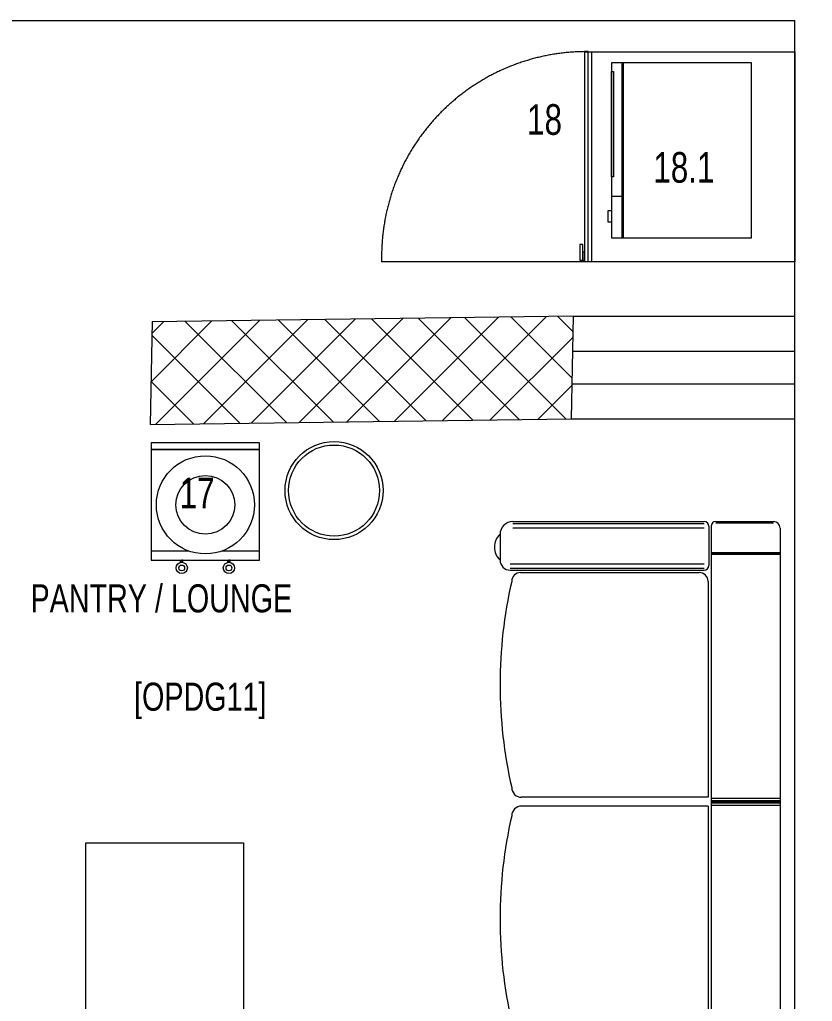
# Model space of a CAD drawing. Header units: millimetres. Extents: x -160614 to 59925, y -157025 to 0.
# Drawn here: x -134473 to -132209, y -110543 to -107740 of the extents above; entities that cross this region are included whole.
import ezdxf

# ---------------------------------------------------------------- set-up
doc = ezdxf.new("R2010")
doc.units = ezdxf.units.MM
doc.header["$LTSCALE"] = 8
doc.linetypes.add('DASHED', pattern=[19.05, 12.7, -6.35])
doc.layers.get('0').update_dxf_attribs({"color": 9, "lineweight": 5})
for name, color, linetype, lineweight in [('72_EGR_BASE_TEXT', 9, 'Continuous', 5), ('72_EGR_EQP_TAG', 9, 'Continuous', 5), ('C-HYDR-CTCH', 9, 'Continuous', 5), ('Hatch', 9, 'Continuous', 5), ('LOADING', 9, 'Continuous', 5), ('Structure', 9, 'Continuous', 5), ('Walls', 9, 'Continuous', 5)]:
    doc.layers.add(name, color=color, linetype=linetype, lineweight=lineweight)
doc.layers.get('0').off()
doc.layers.get('0').freeze()
doc.styles.add('X3G_ENTITY_257CFD', font='swisscl.ttf', dxfattribs={"height": 200})
doc.styles.add('X3G_ENTITY_258732', font='swisscl.ttf', dxfattribs={"height": 200})
doc.styles.add('X3G_ENTITY_258862', font='swisscl.ttf', dxfattribs={"height": 200})

# ---------------------------------------------------------------- blocks, each defined once
blk = doc.blocks.new('A$C47696aed')
at = {"layer": 'Hatch'}
h = blk.add_hatch(dxfattribs=at)
h.set_pattern_fill('ANSI37', color=256, scale=30)
h.paths.add_polyline_path([(50952.7, 21917.9), (50348.7, 21909.7), (50352.6, 21621.3), (50956.6, 21629.5)])
h.paths.add_polyline_path([(43791.9, 21910.1), (43208.4, 21904.7), (43188.5, 21613.3), (43772, 21618.7)])
h.paths.add_polyline_path([(29414.9, 21902.8), (28815.8, 21898.7), (28810.1, 21605.6), (29409.2, 21609.7)])
h.paths.add_polyline_path([(36600.2, 21904.9), (35999, 21897.4), (35990.7, 21611.8), (36591.9, 21619.3)])
h.paths.add_polyline_path([(22195.7, 21912), (21589.3, 21890.2), (21603.8, 21597.6), (22210.2, 21619.5)])
h.paths.add_polyline_path([(15459.1, 21901.7), (14237.2, 21925.6), (14230.7, 21629.5), (15452.7, 21605.5)])
h.paths.add_polyline_path([(15473.2, 14701.6), (14258.2, 14685.8), (14244.7, 14393.4), (15459.7, 14409.1)])
h.paths.add_polyline_path([(15447.1, 7508.4), (14244, 7492.4), (14238.3, 7199.4), (15441.4, 7215.3)])
h.paths.add_polyline_path([(15465.6, 309.7), (14269, 298.3), (14271.8, 3.8), (15468.5, 15.2)])
h.paths.add_polyline_path([(7830.6, 311.8), (7227.1, 308.1), (7237.7, 22.6), (7841.3, 26.3)])
h.paths.add_polyline_path([(7815.2, 7509.8), (7218.4, 7511.4), (7218.2, 7210.2), (7815.1, 7208.6)])
h.paths.add_polyline_path([(7825.1, 14699.4), (7205.8, 14700.6), (7195.2, 14397.6), (7814.5, 14396.4)])
h.paths.add_polyline_path([(7801.7, 21878.7), (7201.1, 21893.2), (7197.5, 21603.6), (7798.1, 21589.1)])
h.paths.add_polyline_path([(602.6, 21876.9), (0, 21899.6), (1.9, 21611.2), (604.5, 21588.5)])
h.paths.add_polyline_path([(610.4, 7498.6), (8.3, 7491.6), (11.7, 7200), (613.7, 7206.9)])
h.paths.add_polyline_path([(627.9, 303.9), (29.5, 302.9), (34.3, 2.3), (632.7, 3.3)])
h.paths.add_polyline_path([(22214.6, 317.2), (21608.9, 304.3), (21614.6, 3.1), (22220.3, 16)])
h.paths.add_polyline_path([(22208.1, 7509.7), (21613.7, 7492.1), (21615.8, 7195.5), (22210.2, 7213.1)])
h.paths.add_polyline_path([(22199.3, 14717.7), (21600.4, 14710), (21604.4, 14409.9), (22203.4, 14417.6)])
h.paths.add_polyline_path([(29399.7, 14702.4), (28797.7, 14707.1), (28802, 14415), (29403.9, 14410.3)])
h.paths.add_polyline_path([(29403.4, 7519.8), (28799.6, 7502.2), (28813, 7202.1), (29413.1, 7223.2)])
h.paths.add_polyline_path([(29419.5, 303.8), (28815.7, 310.4), (28813.3, 24.7), (29417.2, 18.1)])
h.paths.add_polyline_path([(36618, 314.2), (36020.7, 299.7), (36029.7, 0), (36627, 14.6)])
h.paths.add_polyline_path([(36610.7, 7502.6), (36009.5, 7504.5), (36010.6, 7207.3), (36611.9, 7205.4)])
h.paths.add_polyline_path([(36574.3, 14706.4), (35993.4, 14711.1), (36013.1, 14421.3), (36594, 14416.6)])
h.paths.add_polyline_path([(43777.6, 14705.7), (43180, 14719.4), (43182, 14427.5), (43779.6, 14413.8)])
h.paths.add_polyline_path([(43778.6, 7507.1), (43210.2, 7499.5), (43212, 7205.4), (43780.5, 7213)])
h.paths.add_polyline_path([(43815.7, 310), (43210.4, 307.3), (43211.8, 2.8), (43817, 5.4)])
h.paths.add_polyline_path([(50989.9, 309.5), (50401.9, 325.5), (50388.7, 18.3), (50976.7, 2.3)])
h.paths.add_polyline_path([(50974.1, 7508.9), (50370.9, 7510), (50368.9, 7213.4), (50972.2, 7212.3)])
at = {"layer": 'C-HYDR-CTCH', "color": 4, "elevation": 301952, "flags": 128}
blk.add_lwpolyline([(14244.1, 7493.3), (14238.3, 7199.4), (15441.4, 7215.3), (15447.1, 7508.4), (14243.5, 7492.4)], dxfattribs=at)
blk = doc.blocks.new('ME19011A-P')
for p, q in [((-0.425, 0), (0.425, 0)), ((-0.425, 0), (-0.425, -0.015)), ((0.425, 0), (0.425, -0.015)), ((-0.425, -0.015), (0.425, -0.015)), ((-0.3675, -0.0198), (-0.2325, -0.0198)), ((-0.3675, -0.0198), (-0.3675, -0.0399)), ((-0.36, -0.015), (-0.36, -0.0198)), ((-0.24, -0.015), (-0.24, -0.0198)), ((-0.2325, -0.0198), (-0.2325, -0.0399)), ((-0.15, -0.015), (-0.15, -0.04)), ((-0.15, -0.025), (0, -0.025)), ((0, -0.015), (0, -0.04)), ((0.1, -0.015), (0.1, -0.045)), ((0.2, -0.045), (0.2, -0.015)), ((0.2818, -0.015), (0.2484, -0.015)), ((0.2484, -0.0243), (0.2484, -0.015)), ((0.2818, -0.0243), (0.2484, -0.0243)), ((0.2818, -0.0243), (0.2818, -0.015)), ((0.3211, -0.015), (0.2877, -0.015)), ((0.2877, -0.015), (0.2877, -0.0531)), ((0.3211, -0.0243), (0.2877, -0.0243)), ((0.3211, -0.0531), (0.3211, -0.015)), ((0.3623, -0.015), (0.3289, -0.015)), ((0.3289, -0.015), (0.3289, -0.0531)), ((0.3623, -0.0243), (0.3289, -0.0243)), ((0.3623, -0.0531), (0.3623, -0.015)), ((0.3682, -0.0243), (0.3682, -0.015)), ((0.3682, -0.015), (0.4016, -0.015)), ((0.3682, -0.0243), (0.4016, -0.0243)), ((0.4016, -0.0243), (0.4016, -0.015)), ((-0.3675, -0.0399), (-0.2325, -0.0399)), ((-0.15, -0.04), (-0.1187, -0.04)), ((-0.0887, -0.04), (-0.0637, -0.04)), ((-0.0606, -0.0371), (-0.0787, -0.0432)), ((-0.0787, -0.0432), (-0.077, -0.0497)), ((-0.0582, -0.046), (-0.077, -0.0497)), ((-0.0402, -0.0312), (-0.0496, -0.0337)), ((-0.047, -0.0434), (-0.0376, -0.0409)), ((-0.0376, -0.0409), (-0.0402, -0.0312)), ((-0.0379, -0.04), (0, -0.04)), ((0.1, -0.035), (0.2, -0.035)), ((0.1, -0.045), (0.2, -0.045)), ((0.2877, -0.0531), (0.3211, -0.0531)), ((0.3289, -0.0531), (0.3623, -0.0531))]:
    blk.add_line(p, q)
at = {"const_width": 0.000601}
for points in [[(0.3044, -0.0531, -0.184574), (0.2977, -0.0636, -1.44364), (0.2961, -0.0581, -0.837915), (0.2969, -0.0664, -0.30536), (0.2839, -0.062, -1.584726), (0.2894, -0.0609, -0.253153), (0.2827, -0.0684, -0.874198), (0.2775, -0.0585, -0.915253), (0.2791, -0.0658, -0.223821), (0.2683, -0.0644, -1.703343), (0.272, -0.0597, -0.588962), (0.2621, -0.068, -0.717795), (0.2625, -0.0581, -0.983104), (0.2645, -0.0644, -0.326362), (0.2534, -0.0609, -0.758716), (0.2609, -0.0514, -0.906186), (0.2593, -0.0565, -0.189488), (0.2526, -0.0522, -0.7948), (0.2613, -0.0423, -1.223996), (0.2574, -0.047, -0.072149), (0.2534, -0.0403, -0.645886), (0.2609, -0.0324, -1.366917), (0.2574, -0.0371, -0.078415), (0.2542, -0.0308, -0.723006), (0.2613, -0.0256, -1.105484), (0.2582, -0.0292, -0.221197), (0.2566, -0.0243, -0.221197)], [(0.3456, -0.0531, 0.184574), (0.3523, -0.0636, 1.44364), (0.3539, -0.0581, 0.837915), (0.3531, -0.0664, 0.30536), (0.3661, -0.062, 1.584726), (0.3606, -0.0609, 0.253153), (0.3673, -0.0684, 0.874198), (0.3725, -0.0585, 0.915253), (0.3709, -0.0658, 0.223821), (0.3817, -0.0644, 1.703343), (0.378, -0.0597, 0.588962), (0.3879, -0.068, 0.717795), (0.3875, -0.0581, 0.983104), (0.3855, -0.0644, 0.326362), (0.3966, -0.0609, 0.758716), (0.3891, -0.0514, 0.906186), (0.3907, -0.0565, 0.189488), (0.3974, -0.0522, 0.7948), (0.3887, -0.0423, 1.223996), (0.3926, -0.047, 0.072149), (0.3966, -0.0403, 0.645886), (0.3891, -0.0324, 1.366917), (0.3926, -0.0371, 0.078415), (0.3958, -0.0308, 0.723006), (0.3887, -0.0256, 1.105484), (0.3918, -0.0292, 0.221197), (0.3934, -0.0243, 0.221197)]]:
    blk.add_lwpolyline(points, format="xyb", dxfattribs=at)
blk.add_lwpolyline([(-0.1187, -0.0482), (-0.0887, -0.0482), (-0.0887, -0.0382), (-0.1187, -0.0382)], close=True)
blk.add_circle((-0.0537, -0.04), 0.0075)
for centre, radius, start, end in [((-0.1037, -0.04), 0.01, 10.4593, 169.5407), ((-0.1037, -0.04), 0.0075, 14.0075, 165.9925), ((-0.0537, -0.04), 0.01, 45, 180)]:
    blk.add_arc(centre, radius, start, end)
blk = doc.blocks.new('M.44.57.64')
at = {"layer": 'LOADING', "xscale": 1000.000000000002, "yscale": 1000.000000000002, "zscale": 1000.000000000002, "rotation": 225.9999036123427}
blk.add_blockref('ME19011A-P', (-80806.9, 16720.7), dxfattribs=at)
blk = doc.blocks.new('WATER DISPENSER1')
at = {"layer": 'LOADING'}
for p, q in [((39.296, -0.3448), (39.1904, -0.3448)), ((39.5004, -0.3448), (39.3949, -0.3448))]:
    blk.add_line(p, q, dxfattribs=at)
blk.add_lwpolyline([(39.5004, -0.6333), (39.5004, -0.3183), (39.1904, -0.3183), (39.1904, -0.6333), (39.5004, -0.6333)], dxfattribs=at)
for points in [[(39.2749, -0.3183), (39.278, -0.3183), (39.278, -0.3118), (39.2749, -0.3118)], [(39.281, -0.3183), (39.278, -0.3183), (39.278, -0.3118), (39.281, -0.3118)], [(39.4098, -0.3183), (39.4129, -0.3183), (39.4129, -0.3118), (39.4098, -0.3118)], [(39.416, -0.3183), (39.4129, -0.3183), (39.4129, -0.3118), (39.416, -0.3118)], [(39.5004, -0.6333), (39.1904, -0.6333), (39.1904, -0.6529), (39.5004, -0.6529)]]:
    blk.add_lwpolyline(points, close=True, dxfattribs=at)
for centre, radius in [((39.278, -0.2956), 0.0161), ((39.4129, -0.2956), 0.0161), ((39.278, -0.2956), 0.00834), ((39.4129, -0.2956), 0.00834), ((39.3454, -0.4758), 0.14), ((39.3454, -0.4758), 0.084)]:
    blk.add_circle(centre, radius, dxfattribs=at)
blk = doc.blocks.new('MICROWAVE')
at = {"layer": 'LOADING'}
for p, q in [((35.6435, -3.5463), (35.6435, -3.9463)), ((36.1435, -3.5463), (35.6435, -3.5463)), ((35.6883, -3.5368), (35.7218, -3.5368)), ((35.6883, -3.5463), (35.6883, -3.5368)), ((35.7218, -3.5463), (35.6883, -3.5463)), ((35.7218, -3.5368), (35.7218, -3.5463)), ((35.7624, -3.5463), (35.7624, -3.5771)), ((35.818, -3.5463), (36.1181, -3.5463)), ((35.818, -3.5523), (35.818, -3.5463)), ((36.1181, -3.5523), (35.818, -3.5523)), ((36.1181, -3.5463), (36.1181, -3.5523)), ((36.1435, -3.9463), (36.1435, -3.5463)), ((35.6435, -3.5771), (36.1435, -3.5771)), ((35.6435, -3.5783), (36.1435, -3.5783)), ((35.6435, -3.5796), (36.1435, -3.5796)), ((35.6435, -3.5808), (36.1435, -3.5808)), ((35.6435, -3.9463), (36.1435, -3.9463))]:
    blk.add_line(p, q, dxfattribs=at)
blk = doc.blocks.new('UNDER COUNTER FRIDGE')
at = {"layer": 'LOADING', "ltscale": 10}
blk.add_line((35.575, -3.49), (35.575, -2.89), dxfattribs=at)
at = {"layer": 'LOADING'}
for p, q in [((35.575, -3.47), (36.175, -3.47)), ((35.575, -4.07), (35.575, -3.47)), ((36.175, -3.47), (36.175, -4.07)), ((35.575, -3.48), (36.175, -3.48)), ((35.575, -3.49), (36.175, -3.49)), ((36.175, -4.07), (35.575, -4.07))]:
    blk.add_line(p, q, dxfattribs=at)
for points in [[(35.58, -3.4648), (35.6243, -3.4648), (35.6243, -3.4564), (35.58, -3.4564)], [(35.58, -3.47), (35.6031, -3.47), (35.6031, -3.4648), (35.58, -3.4648)]]:
    blk.add_lwpolyline(points, close=True, dxfattribs=at)
at = {"layer": 'LOADING', "linetype": 'DASHED', "ltscale": 10}
blk.add_arc((35.5899, -3.475), 0.5852, 359.5104, 91.4525, dxfattribs=at)
blk = doc.blocks.new('WM00001-P')
at = {"layer": 'LOADING'}
for radius in [0.14, 0.13]:
    blk.add_circle((0, 0), radius, dxfattribs=at)
blk = doc.blocks.new('GF21008-P')
at = {"layer": 'LOADING'}
for p, q in [((-0.7709, 0), (0.7906, 0)), ((-0.7019, -0.1974), (-0.7019, 0)), ((-0.6994, -0.1974), (-0.6994, 0)), ((-0.6968, -0.1974), (-0.6968, 0)), ((0, -0.1974), (0, 0)), ((0.0069, -0.1974), (0.0069, 0)), ((0.0099, -0.1974), (0.0099, 0)), ((0.0128, -0.1974), (0.0128, 0)), ((0.0197, -0.1974), (0.0197, 0)), ((-0.79, -0.1841), (-0.79, -0.0191)), ((-0.7866, -0.1841), (-0.7866, -0.0191)), ((-0.79, -0.7634), (-0.79, -0.217)), ((-0.784, -0.7634), (-0.784, -0.217)), ((-0.7767, -0.1974), (0.7964, -0.1974)), ((-0.7767, -0.2037), (-0.6644, -0.2037)), ((-0.7722, -0.7634), (-0.7722, -0.217)), ((-0.6689, -0.7712), (-0.6689, -0.217)), ((-0.6571, -0.7712), (-0.6571, -0.217)), ((-0.6512, -0.7712), (-0.6512, -0.217)), ((-0.6191, -0.2059), (-0.0026, -0.2059)), ((-0.0026, -0.2059), (-0.0026, -0.7385)), ((0.0223, -0.2059), (0.0223, -0.7385)), ((0.0223, -0.2059), (0.639, -0.2059)), ((-0.6444, -0.7413), (-0.6444, -0.2312)), ((-0.7533, -0.8), (-0.68, -0.8))]:
    blk.add_line(p, q, dxfattribs=at)
for centre, radius, start, end in [((-0.7709, -0.0191), 0.0191, 90, 180), ((-0.7767, -0.1841), 0.0133, 180, 270), ((-0.7767, -0.217), 0.0133, 90, 180), ((-0.6644, -0.217), 0.0133, 0, 90), ((-0.6191, -0.2312), 0.0253, 90, 180), ((-0.6191, -0.7413), 0.0253, 180, 270), ((-0.0307, -0.7385), 0.0281, 270, 0), ((0.0504, -0.7385), 0.0281, 180, 270), ((-0.7533, -0.7634), 0.0366, 180, 270), ((-0.68, -0.7712), 0.0288, 270, 0), ((-0.3249, 0.51), 1.31, 257.0217, 282.9783), ((0.3447, 0.5106), 1.3106, 257.0246, 282.9754), ((-0.7167, -0.7662), 0.0499, 222.6462, 317.3538)]:
    blk.add_arc(centre, radius, start, end, dxfattribs=at)
blk = doc.blocks.new('GF1')
at = {"layer": 'LOADING', "color": 9, "elevation": 0}
blk.add_lwpolyline([(-134284.4, -110090.4), (-133834.4, -110090.4), (-133834.4, -110990.4), (-134284.4, -110990.4)], close=True, dxfattribs=at)
at = {"layer": 'Walls', "color": 9}
for p, q in [((-135859.4, -107742.6), (-132259.4, -107742.6)), ((-132259.4, -111472.6), (-132259.4, -107742.6)), ((-132891.6, -108586.5, 301952), (-132259.4, -108586.5)), ((-132891.6, -108686.5, 301952), (-132259.4, -108686.5)), ((-132897.3, -108779.5, 301952), (-132259.4, -108779.5, -2726.8)), ((-132897.3, -108879.5, 301952), (-132259.4, -108879.5, -2726.8))]:
    blk.add_line(p, q, dxfattribs=at)
at = {"layer": 'LOADING', "color": 9, "xscale": 1000, "yscale": 1000, "zscale": 1000}
for name, p, rotation in [('UNDER COUNTER FRIDGE', (-136329.4, -144006.4), 89.99999999999999), ('MICROWAVE', (-136329.4, -144006.4), 89.99999999999999), ('WATER DISPENSER1', (-94597.5, -109600.9, 0), 179.9999999999999), ('GF21008-P', (-132301.4, -109962.7, 0), 269.9999999999998)]:
    blk.add_blockref(name, p, dxfattribs=dict(at, rotation=rotation))
at = {"layer": 'LOADING', "color": 9, "xscale": -1, "rotation": 315.9999036123427}
blk.add_blockref('M.44.57.64', (-201902.1, -65261.2), dxfattribs=at)
at = {"layer": 'LOADING', "color": 9, "extrusion": (2.24821e-18, -2.24019e-05, -1), "xscale": -1000, "yscale": 1000, "zscale": 1000, "rotation": 90}
blk.add_blockref('WM00001-P', (133575.4, -109084.4, 2.4), dxfattribs=at)
at = {"layer": 'Structure', "color": 9}
blk.add_blockref('A$C47696aed', (-148338.7, -116094.9, 0), dxfattribs=at)
at = {"layer": '72_EGR_BASE_TEXT', "color": 9, "char_height": 80, "attachment_point": 2}
for s, insert, style in [('PANTRY / LOUNGE', (-134068.6, -109352.1, 0), 'X3G_ENTITY_258862'), ('[OPDG11]', (-133957.4, -109632.8), 'X3G_ENTITY_258732')]:
    blk.add_mtext(s, dxfattribs=dict(at, insert=insert, style=style))
at = {"layer": '72_EGR_EQP_TAG', "color": 9, "char_height": 87.47, "attachment_point": 2, "style": 'X3G_ENTITY_257CFD'}
for s, insert in [('18', (-132974.2, -107981.3, 0)), ('18.1', (-132576.3, -108118, 0)), ('17', (-133966.6, -109047.4, 0))]:
    blk.add_mtext(s, dxfattribs=dict(at, insert=insert))

msp = doc.modelspace()

# ---------------------------------------------------------------- block references
at = {"layer": '72_EGR_EQP_TAG'}
msp.add_blockref('GF1', (0, 0), dxfattribs=at)

doc.saveas('drawing.dxf')
